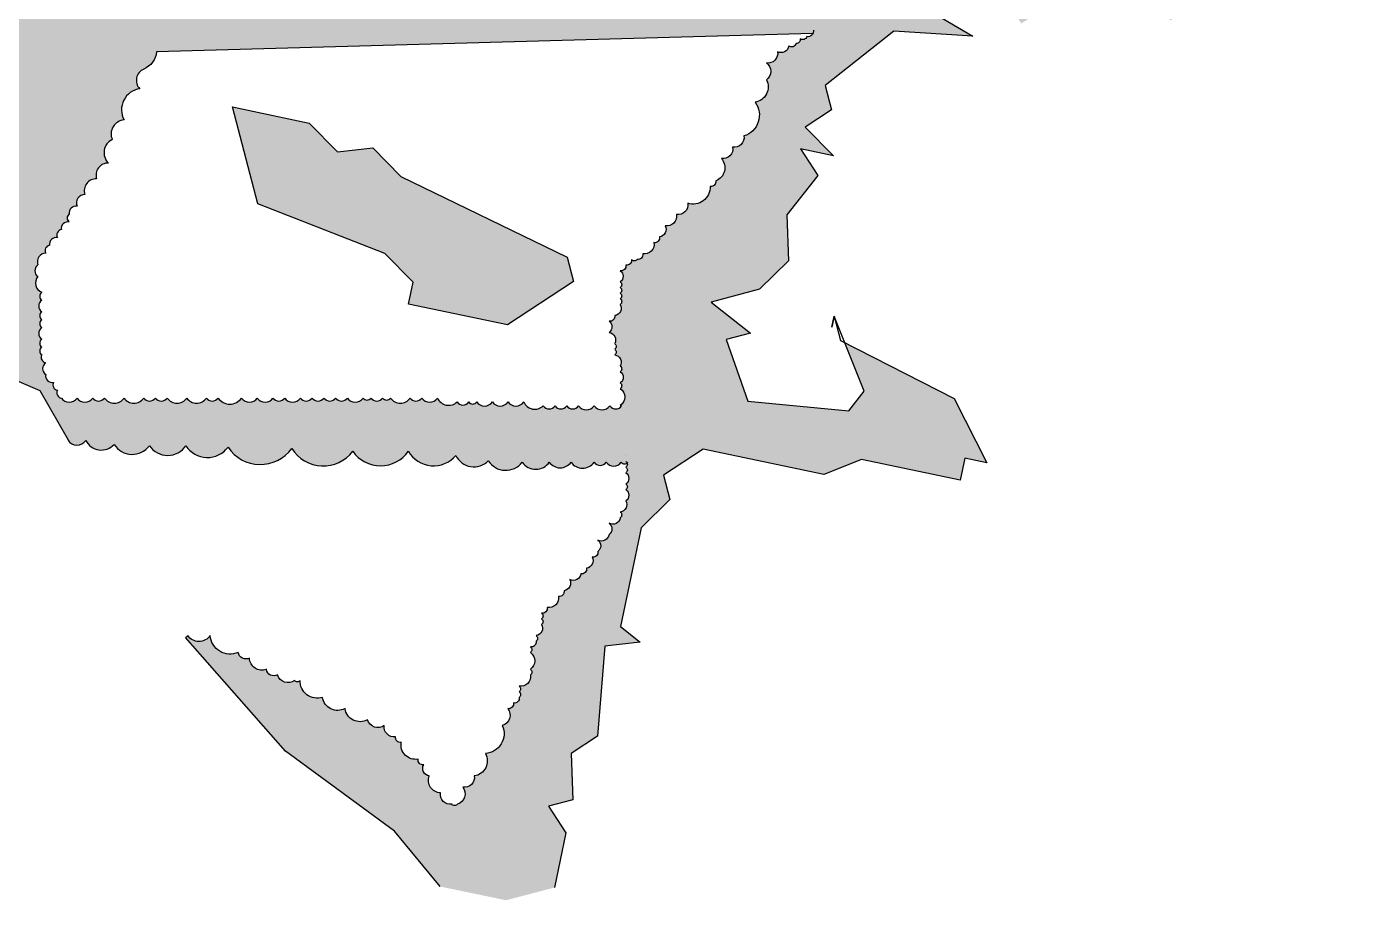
# Model space of a CAD drawing. Extents: x 5025702 to 7068445, y -422737 to 2032183.
# Drawn here: x 5093642.5 to 5093947.6, y -419316 to -419116.4 of the extents above; entities that cross this region are included whole.
import ezdxf

# ---------------------------------------------------------------- set-up
doc = ezdxf.new("R2010")
doc.units = 0
doc.header["$LTSCALE"] = 1000
doc.header["$MEASUREMENT"] = 0
doc.layers.get('0').update_dxf_attribs({"linetype": 'CONTINUOUS'})

msp = doc.modelspace()

# ---------------------------------------------------------------- hatches: boundary and pattern name
at = {"linetype": 'Continuous'}
h = msp.add_hatch(color=256, dxfattribs=at)
h.paths.add_polyline_path([(5093857.91, -419084.41), (5093856.97, -419076.37), (5093862.51, -419074.91), (5093861.05, -419069.38), (5093866.59, -419067.92), (5093874.74, -419053.93), (5093873.28, -419048.4), (5093878.82, -419046.94), (5093876.84, -419043.91), (5093883.42, -419037.44), (5093883.01, -419026.89), (5093878, -419025.84), (5093876.54, -419020.31), (5093868.5, -419021.24), (5093862.55, -419012.15), (5093833.94, -419011.4), (5093824.44, -419006.8), (5093815.88, -419010.24), (5093811.91, -419004.18), (5093748.22, -418996.1), (5093746.65, -419003.61), (5093745.6, -419008.63), (5093724.62, -418996.39), (5093723.05, -419003.91), (5093727.01, -419009.97), (5093717.17, -419044.53), (5093677.56, -419096.4), (5093672.02, -419097.86), (5093670.45, -419105.38), (5093660.24, -419112.06), (5093645.28, -419113.19), (5093608.22, -419102.83), (5093604.66, -419107.31), (5093607.58, -419118.38), (5093602.04, -419119.84), (5093609.04, -419123.92), (5093640.61, -419123.03), (5093633.87, -419155.26), (5093615.17, -419169.66), (5093615.58, -419180.21), (5093621.52, -419189.3), (5093645.53, -419199.55), (5093652.31, -419211.37, 0.443914), (5093655.93, -419210.91, 0.520567), (5093662.43, -419211.84, 0.520567), (5093670.48, -419212.15, 0.520567), (5093678.85, -419212.15, 0.520567), (5093688.45, -419212.46, 0.520567), (5093703.01, -419212.77, 0.520567), (5093716.95, -419213.39, 0.520567), (5093729.65, -419213.39, 0.520567), (5093740.49, -419214.32, 0.520567), (5093747.92, -419215.56, 0.520567), (5093755.66, -419215.87, 0.520567), (5093761.86, -419215.87, 0.520567), (5093766.82, -419215.87, 0.520567), (5093772.08, -419215.87, 0.520567), (5093774.87, -419215.87, 0.520567), (5093778.28, -419215.87, 0.42715), (5093779.63, -419216.07, -0.353159), (5093779.35, -419217.02, -0.520567), (5093779.35, -419218.3, -0.520567), (5093779.35, -419220.87, -0.520567), (5093779.35, -419222.15, -0.520567), (5093779.35, -419224.71, -0.520567), (5093778.07, -419227.28, -0.520567), (5093778.07, -419228.56, -0.520567), (5093775.5, -419229.84, -0.520567), (5093775.5, -419232.41, -0.520567), (5093772.94, -419233.69, -0.520567), (5093772.94, -419236.26, -0.520567), (5093771.65, -419237.54, -0.520567), (5093770.37, -419240.1, -0.520567), (5093769.09, -419241.39, -0.520567), (5093766.52, -419242.67, -0.520567), (5093765.24, -419245.23, -0.520567), (5093763.95, -419246.52, -0.520567), (5093761.39, -419249.08, -0.520567), (5093760.1, -419250.36, -0.520567), (5093760.1, -419251.65, -0.520567), (5093760.1, -419252.93, -0.520567), (5093758.82, -419255.49, -0.520567), (5093758.82, -419256.78, -0.520567), (5093757.53, -419258.06, -0.520567), (5093757.53, -419259.34, -0.520567), (5093757.53, -419263.19, -0.520567), (5093757.53, -419264.47, -0.520567), (5093754.97, -419267.04, -0.520567), (5093754.97, -419268.32, -0.520567), (5093754.97, -419269.6, -0.520567), (5093753.68, -419270.88, -0.520567), (5093752.4, -419272.17, -0.520567), (5093751.12, -419276.01, -0.520567), (5093747.27, -419282.43, -0.520567), (5093744.7, -419287.56, -0.520567), (5093742.13, -419290.12, -0.520567), (5093740.85, -419293.97, -0.520567), (5093739.57, -419293.97, -0.520567), (5093737, -419291.41, -0.520567), (5093734.43, -419287.56, -0.520567), (5093733.15, -419284.99, -0.520567), (5093731.87, -419283.71, -0.520567), (5093728.02, -419279.86, -0.520567), (5093726.73, -419278.58, -0.520567), (5093724.16, -419276.01, -0.520567), (5093720.31, -419274.73, -0.520567), (5093715.18, -419272.17, -0.520567), (5093710.05, -419269.6, -0.520567), (5093704.91, -419265.75, -0.520567), (5093703.63, -419265.75, -0.520567), (5093699.78, -419264.47, -0.520567), (5093697.21, -419263.19, -0.520567), (5093693.36, -419260.62, -0.520567), (5093690.79, -419259.34, -0.520567), (5093684.38, -419255.49, -0.520567), (5093679.24, -419255.49, -0.107295), (5093678.76, -419255.95), (5093701.55, -419281.87), (5093726.5, -419300.17), (5093736.93, -419312.81), (5093751.97, -419315.95), (5093763.04, -419313.04), (5093765.66, -419300.51), (5093761.69, -419294.45), (5093767.23, -419292.99), (5093766.82, -419282.44), (5093772.88, -419278.48), (5093774.56, -419257.91), (5093782.6, -419256.97), (5093778.12, -419253.42), (5093782.83, -419230.87), (5093789.41, -419224.4), (5093787.96, -419218.86), (5093797.04, -419212.92), (5093824.61, -419218.68), (5093833.17, -419215.24), (5093855.73, -419219.95), (5093856.77, -419214.94), (5093861.79, -419215.99), (5093854.38, -419201.36), (5093829.35, -419188.58), (5093833.81, -419199.68), (5093830.26, -419204.17), (5093807.18, -419201.96), (5093802.28, -419187.86), (5093807.82, -419186.4), (5093798.84, -419179.29), (5093809.91, -419176.38), (5093816.5, -419169.91), (5093816.09, -419159.36), (5093823.19, -419150.38), (5093819.23, -419144.32), (5093826.75, -419145.9), (5093820.28, -419139.31), (5093826.34, -419135.35), (5093824.88, -419129.81), (5093840.55, -419117.4), (5093858.62, -419118.56), (5093851.62, -419114.48), (5093865.72, -419109.58), (5093869.69, -419115.64), (5093875.75, -419111.68), (5093885.77, -419113.77), (5093894.86, -419107.83), (5093903.83, -419114.94), (5093910.42, -419108.47), (5093919.92, -419113.07), (5093915.43, -419109.51), (5093918.46, -419107.53), (5093940.49, -419114.75), (5093947.59, -419105.78), (5093935.18, -419090.1), (5093910.64, -419082.36), (5093886.52, -419085.16), (5093903.01, -419093.84), (5093896.95, -419097.8), (5093864.79, -419101.54), (5093848.3, -419092.86)])
h.paths.add_polyline_path([(5093707.74, -419098.1, -0.520567), (5093710.75, -419096.09, -0.520567), (5093713.26, -419093.59, -0.520567), (5093715.77, -419091.58, -0.520567), (5093717.27, -419090.08, -0.520567), (5093718.28, -419087.57, -0.520567), (5093718.78, -419084.06, -0.520567), (5093720.29, -419079.54, -0.520567), (5093721.29, -419076.53, -0.520567), (5093722.79, -419075.03, -0.520567), (5093723.8, -419073.02, -0.520567), (5093724.8, -419072.02, -0.520567), (5093724.8, -419070.01, -0.520567), (5093725.81, -419068.51, -0.520567), (5093725.81, -419066, -0.520567), (5093727.31, -419062.99, -0.520567), (5093727.81, -419060.98, -0.520567), (5093728.82, -419058.48, -0.520567), (5093729.82, -419055.47, -0.520567), (5093730.83, -419053.46, -0.520567), (5093731.33, -419051.96, -0.520567), (5093732.33, -419049.45, -0.520567), (5093732.33, -419047.94, -0.520567), (5093732.83, -419046.44, -0.520567), (5093732.83, -419044.43, -0.520567), (5093733.84, -419042.43, -0.520567), (5093733.84, -419039.92, -0.520567), (5093734.34, -419038.41, -0.520567), (5093734.34, -419036.91, -0.520567), (5093734.34, -419035.4, -0.520567), (5093734.34, -419033.9, -0.520567), (5093735.34, -419032.39, -0.520567), (5093735.34, -419030.89, -0.520567), (5093736.85, -419028.88, -0.520567), (5093737.85, -419027.38, -0.520567), (5093738.86, -419026.38, -0.520567), (5093739.86, -419025.37, -0.520567), (5093740.86, -419023.87, -0.520567), (5093742.37, -419022.86, -0.520567), (5093744.88, -419020.86, -0.520567), (5093747.89, -419019.35, -0.520567), (5093750.4, -419017.85, -0.520567), (5093752.41, -419016.85, -0.520567), (5093753.91, -419016.85, -0.520567), (5093755.42, -419015.34, -0.520567), (5093757.43, -419014.84, -0.520567), (5093758.93, -419014.84, -0.520567), (5093760.94, -419014.84, -0.520567), (5093762.95, -419014.84, -0.520567), (5093765.46, -419014.84, -0.520567), (5093767.47, -419014.84, -0.520567), (5093769.98, -419014.84, -0.520567), (5093771.98, -419015.34, -0.520567), (5093775, -419016.85, -0.520567), (5093777, -419016.85, -0.520567), (5093779.51, -419017.85, -0.520567), (5093783.03, -419018.85, -0.520567), (5093787.04, -419019.85, -0.520567), (5093792.06, -419020.36, -0.520567), (5093797.08, -419021.86, -0.520567), (5093800.59, -419021.86, -0.520567), (5093803.1, -419023.37, -0.520567), (5093806.62, -419024.37, -0.520567), (5093809.13, -419024.37, -0.520567), (5093812.64, -419024.37, -0.520567), (5093816.15, -419024.37, -0.520567), (5093818.66, -419024.37, -0.520567), (5093821.67, -419024.37, -0.520567), (5093823.68, -419024.37, -0.520567), (5093825.19, -419024.37, -0.520567), (5093827.2, -419024.37, -0.520567), (5093829.71, -419024.37, -0.520567), (5093831.21, -419024.37, -0.520567), (5093833.22, -419024.37, -0.520567), (5093835.73, -419024.37, -0.520567), (5093837.74, -419024.37, -0.520567), (5093840.25, -419024.37, -0.520567), (5093841.75, -419024.37, -0.520567), (5093843.76, -419024.37, -0.520567), (5093845.27, -419024.37, -0.520567), (5093846.77, -419024.37, -0.520567), (5093848.28, -419024.37, -0.520567), (5093849.78, -419024.87, -0.520567), (5093850.79, -419026.88, -0.520567), (5093850.79, -419028.38, -0.520567), (5093851.79, -419030.39, -0.520567), (5093852.29, -419032.9, -0.520567), (5093852.29, -419034.4, -0.520567), (5093852.29, -419035.91, -0.520567), (5093852.29, -419037.41, -0.520567), (5093852.29, -419038.91, -0.520567), (5093852.29, -419040.92, -0.520567), (5093852.29, -419042.93, -0.520567), (5093851.79, -419044.93, -0.520567), (5093850.28, -419047.94, -0.520567), (5093849.78, -419050.45, -0.520567), (5093848.28, -419053.96, -0.520567), (5093847.27, -419055.97, -0.520567), (5093846.27, -419057.97, -0.520567), (5093845.77, -419059.98, -0.520567), (5093845.27, -419061.99, -0.520567), (5093844.26, -419063.49, -0.520567), (5093843.76, -419065, -0.520567), (5093843.26, -419067, -0.520567), (5093841.75, -419070.01, -0.520567), (5093841.75, -419072.02, -0.520567), (5093841.25, -419074.02, -0.520567), (5093840.25, -419076.53, -0.520567), (5093839.74, -419079.04, -0.520567), (5093838.74, -419081.05, -0.520567), (5093838.74, -419082.55, -0.520567), (5093838.24, -419084.06, -0.520567), (5093837.23, -419085.56, -0.520567), (5093836.73, -419087.57, -0.520567), (5093836.73, -419089.07, -0.520567), (5093836.23, -419090.58, -0.520567), (5093835.23, -419092.58, -0.520567), (5093833.72, -419094.59, -0.520567), (5093832.72, -419096.6, -0.450949), (5093832.47, -419098.47, -0.243852), (5093832.72, -419098.6, -0.272568), (5093831.89, -419098.29, -0.443855), (5093830.43, -419098.11, -0.520567), (5093829.06, -419098.38, -0.520567), (5093827.7, -419099.47, -0.520567), (5093826.34, -419100.29, -0.520567), (5093825.25, -419101.38, -0.520567), (5093823.89, -419101.92, -0.520567), (5093822.26, -419102.74, -0.520567), (5093820.08, -419103.01, -0.520567), (5093817.36, -419103.01, -0.520567), (5093815.45, -419103.28, -0.520567), (5093814.09, -419103.82, -0.520567), (5093812.46, -419103.82, -0.520567), (5093810.55, -419103.82, -0.520567), (5093807.83, -419103.82, -0.520567), (5093805.1, -419103.82, -0.520567), (5093802.65, -419103.82, -0.520567), (5093799.39, -419103.82, -0.520567), (5093795.85, -419103.82, -0.520567), (5093792.85, -419103.82, -0.520567), (5093789.59, -419103.82, -0.520567), (5093785.77, -419103.82, -0.520567), (5093782.51, -419103.82, -0.520567), (5093779.24, -419103.82, -0.520567), (5093777.06, -419103.82, -0.520567), (5093774.07, -419103.82, -0.520567), (5093771.34, -419103.82, -0.520567), (5093768.62, -419104.1, -0.520567), (5093767.26, -419104.1, -0.520567), (5093763.72, -419104.64, -0.520567), (5093759.36, -419105.46, -0.520567), (5093755.28, -419105.73, -0.520567), (5093750.92, -419106.27, -0.520567), (5093748.2, -419106.82, -0.520567), (5093742.48, -419107.63, -0.520567), (5093736.22, -419107.63, -0.520567), (5093729.14, -419107.63, -0.520567), (5093721.79, -419107.63, -0.520567), (5093715.26, -419108.18, -0.520567), (5093708.45, -419108.18, -0.520567), (5093702.46, -419108.18, -0.520567), (5093696.2, -419108.45, -0.520567), (5093690.48, -419109.27, -0.520567), (5093684.22, -419109.27, -0.38511), (5093680.09, -419110.21, -0.026554), (5093680.13, -419110.14, -0.520567), (5093683.64, -419109.13, -0.520567), (5093687.66, -419107.63, -0.520567), (5093693.18, -419105.62, -0.520567), (5093697.7, -419102.61, -0.520567), (5093702.72, -419100.11, -0.520567)], flags=16)
h.paths.add_polyline_path([(5093822.08, -419117.92, -0.343439), (5093820.67, -419118.66, -0.520567), (5093819.16, -419119.17, -0.520567), (5093818.23, -419120.24, -0.520567), (5093816.57, -419120.83, -0.520567), (5093814.01, -419122.11, -0.520567), (5093811.44, -419124.67, -0.520567), (5093811.44, -419128.52, -0.520567), (5093808.87, -419133.65, -0.520567), (5093806.31, -419141.35, -0.520567), (5093803.74, -419143.91, -0.520567), (5093801.17, -419146.48, -0.520567), (5093799.89, -419151.61, -0.520567), (5093798.61, -419152.89, -0.520567), (5093793.47, -419156.74, -0.520567), (5093790.9, -419159.3, -0.520567), (5093788.34, -419161.87, -0.520567), (5093787.05, -419164.43, -0.520567), (5093785.77, -419165.72, -0.520567), (5093783.2, -419168.28, -0.520567), (5093781.92, -419169.56, -0.520567), (5093780.64, -419169.56, -0.520567), (5093779.35, -419170.85, -0.520567), (5093778.07, -419172.13, -0.520567), (5093778.07, -419174.69, -0.520567), (5093778.07, -419175.98, -0.520567), (5093778.07, -419177.26, -0.520567), (5093778.07, -419178.54, -0.520567), (5093778.07, -419179.82, -0.520567), (5093776.79, -419182.39, -0.520567), (5093775.5, -419183.67, -0.520567), (5093775.5, -419186.24, -0.520567), (5093776.79, -419188.8, -0.520567), (5093776.79, -419190.08, -0.520567), (5093776.79, -419191.37, -0.520567), (5093778.07, -419193.93, -0.520567), (5093778.07, -419195.21, -0.520567), (5093778.07, -419197.78, -0.520567), (5093778.07, -419199.06, -0.520567), (5093778.07, -419202.91, -0.033908), (5093778.38, -419203.03, -0.002581), (5093778.38, -419203.01, -0.520567), (5093775.69, -419203.01, -0.520567), (5093772.11, -419203.01, -0.520567), (5093768.53, -419203.01, -0.520567), (5093765.85, -419203.01, -0.520567), (5093763.16, -419203.01, -0.520567), (5093760.48, -419203.01, -0.520567), (5093756, -419202.12, -0.520567), (5093752.42, -419202.12, -0.520567), (5093748.84, -419202.12, -0.520567), (5093745.26, -419202.12, -0.520567), (5093743.47, -419202.12, -0.520567), (5093740.78, -419202.12, -0.520567), (5093736.31, -419201.22, -0.520567), (5093732.73, -419201.22, -0.520567), (5093730.04, -419201.22, -0.520567), (5093725.57, -419201.22, -0.520567), (5093723.78, -419201.22, -0.520567), (5093721.09, -419201.22, -0.520567), (5093719.3, -419201.22, -0.520567), (5093715.72, -419201.22, -0.520567), (5093713.04, -419201.22, -0.520567), (5093710.35, -419201.22, -0.520567), (5093707.67, -419201.22, -0.520567), (5093704.98, -419201.22, -0.520567), (5093701.4, -419201.22, -0.520567), (5093698.71, -419201.22, -0.520567), (5093695.13, -419201.22, -0.520567), (5093691.55, -419201.22, -0.520567), (5093686.18, -419201.22, -0.520567), (5093683.5, -419201.22, -0.520567), (5093679.02, -419201.22, -0.520567), (5093674.55, -419201.22, -0.520567), (5093671.86, -419201.22, -0.520567), (5093669.18, -419201.22, -0.520567), (5093664.7, -419201.22, -0.520567), (5093660.22, -419201.22, -0.520567), (5093657.54, -419201.22, -0.520567), (5093653.96, -419201.22, -0.520567), (5093650.38, -419201.22, -0.520567), (5093649.48, -419199.43, -0.520567), (5093648.59, -419197.64, -0.520567), (5093646.8, -419195.85, -0.520567), (5093646.8, -419193.17, -0.520567), (5093645.9, -419191.38, -0.520567), (5093645.9, -419189.59, -0.520567), (5093645.9, -419187.8, -0.520567), (5093645.9, -419185.12, -0.520567), (5093645.9, -419183.33, -0.520567), (5093645.9, -419181.54, -0.520567), (5093645.9, -419178.86, -0.520567), (5093645.9, -419177.07, -0.520567), (5093645.01, -419173.49, -0.520567), (5093645.01, -419170.81, -0.520567), (5093646.8, -419168.12, -0.520567), (5093647.69, -419166.34, -0.520567), (5093649.48, -419164.55, -0.520567), (5093650.38, -419162.76, -0.520567), (5093652.17, -419160.97, -0.520567), (5093652.17, -419159.18, -0.520567), (5093653.96, -419157.39, -0.520567), (5093655.75, -419154.71, -0.520567), (5093658.43, -419151.13, -0.520567), (5093661.12, -419147.55, -0.520567), (5093662.01, -419142.18, -0.520567), (5093664.7, -419137.71, -0.520567), (5093668.28, -419130.56, -0.537626), (5093669.31, -419126.03, 0.278967), (5093672.11, -419122.14)], flags=16)
h.paths.add_polyline_path([(5093689.44, -419134.74), (5093706.99, -419138.41), (5093713.46, -419144.99), (5093721.5, -419144.06), (5093727.97, -419150.64), (5093765.96, -419169.05), (5093767.42, -419174.58), (5093752.27, -419184.49), (5093729.72, -419179.78), (5093730.77, -419174.76), (5093724.3, -419168.18), (5093695.28, -419156.88)], flags=0)
h.paths.add_polyline_path([(5093747.54, -419066.59), (5093741.71, -419044.45), (5093759.25, -419048.11), (5093765.72, -419054.7), (5093773.76, -419053.76), (5093780.23, -419060.35), (5093818.23, -419078.75), (5093819.69, -419084.29), (5093804.54, -419094.2), (5093781.99, -419089.48), (5093782.51, -419086.98), (5093783.04, -419084.47), (5093776.57, -419077.89)], flags=0)

# ---------------------------------------------------------------- linework, layer by layer
for p, q in [((5093851.62, -419114.48), (5093858.62, -419118.56)), ((5093822.08, -419117.92), (5093672.11, -419122.14)), ((5093840.55, -419117.4), (5093824.88, -419129.81)), ((5093858.62, -419118.56), (5093840.55, -419117.4)), ((5093824.88, -419129.81), (5093826.34, -419135.35)), ((5093826.34, -419135.35), (5093820.28, -419139.31)), ((5093820.28, -419139.31), (5093826.75, -419145.9)), ((5093826.75, -419145.9), (5093819.23, -419144.32)), ((5093819.23, -419144.32), (5093823.19, -419150.38)), ((5093823.19, -419150.38), (5093816.09, -419159.36)), ((5093816.09, -419159.36), (5093816.5, -419169.91)), ((5093816.5, -419169.91), (5093809.91, -419176.38)), ((5093809.91, -419176.38), (5093798.84, -419179.29)), ((5093798.84, -419179.29), (5093807.82, -419186.4)), ((5093833.81, -419199.68), (5093826.93, -419182.55)), ((5093826.93, -419182.55), (5093828.39, -419188.08)), ((5093807.82, -419186.4), (5093802.28, -419187.86)), ((5093645.53, -419199.55), (5093621.52, -419189.3)), ((5093802.28, -419187.86), (5093807.18, -419201.96)), ((5093828.39, -419188.08), (5093854.38, -419201.36)), ((5093652.31, -419211.37), (5093645.53, -419199.55)), ((5093807.18, -419201.96), (5093830.26, -419204.17)), ((5093830.26, -419204.17), (5093833.81, -419199.68)), ((5093854.38, -419201.36), (5093861.79, -419215.99)), ((5093797.04, -419212.92), (5093787.96, -419218.86)), ((5093824.61, -419218.68), (5093797.04, -419212.92)), ((5093833.17, -419215.24), (5093824.61, -419218.68)), ((5093855.73, -419219.95), (5093833.17, -419215.24)), ((5093856.77, -419214.94), (5093855.73, -419219.95)), ((5093861.79, -419215.99), (5093856.77, -419214.94)), ((5093787.96, -419218.86), (5093789.41, -419224.4)), ((5093789.41, -419224.4), (5093782.83, -419230.87)), ((5093782.83, -419230.87), (5093778.12, -419253.42)), ((5093778.12, -419253.42), (5093782.6, -419256.97)), ((5093701.55, -419281.87), (5093678.76, -419255.95)), ((5093782.6, -419256.97), (5093774.56, -419257.91)), ((5093774.56, -419257.91), (5093772.88, -419278.48)), ((5093772.88, -419278.48), (5093766.82, -419282.44)), ((5093726.5, -419300.17), (5093701.55, -419281.87)), ((5093766.82, -419282.44), (5093767.23, -419292.99)), ((5093767.23, -419292.99), (5093761.69, -419294.45)), ((5093761.69, -419294.45), (5093765.66, -419300.51)), ((5093736.93, -419312.81), (5093726.5, -419300.17)), ((5093765.66, -419300.51), (5093763.04, -419313.04))]:
    msp.add_line(p, q, dxfattribs=at)
for points in [[(5093822.18, -419117.16), (5093822.18, -419117.16, -0.520567), (5093820.67, -419118.66), (5093820.67, -419118.66, -0.520567), (5093819.16, -419119.17), (5093819.16, -419119.17, -0.520567), (5093818.23, -419120.24), (5093818.23, -419120.24, -0.520567), (5093816.57, -419120.83), (5093816.57, -419120.83, -0.520567), (5093814.01, -419122.11), (5093814.01, -419122.11, -0.520567), (5093811.44, -419124.67), (5093811.44, -419124.67, -0.520567), (5093811.44, -419128.52), (5093811.44, -419128.52, -0.520567), (5093808.87, -419133.65), (5093808.87, -419133.65, -0.520567), (5093806.31, -419141.35), (5093806.31, -419141.35, -0.520567), (5093803.74, -419143.91), (5093803.74, -419143.91, -0.520567), (5093801.17, -419146.48), (5093801.17, -419146.48, -0.520567), (5093799.89, -419151.61), (5093799.89, -419151.61, -0.520567), (5093798.61, -419152.89), (5093798.61, -419152.89, -0.520567), (5093793.47, -419156.74), (5093793.47, -419156.74, -0.520567), (5093790.9, -419159.3), (5093790.9, -419159.3, -0.520567), (5093788.34, -419161.87), (5093788.34, -419161.87, -0.520567), (5093787.05, -419164.43), (5093787.05, -419164.43, -0.520567), (5093785.77, -419165.72), (5093785.77, -419165.72, -0.520567), (5093783.2, -419168.28), (5093783.2, -419168.28, -0.520567), (5093781.92, -419169.56), (5093781.92, -419169.56, -0.520567), (5093780.64, -419169.56), (5093780.64, -419169.56, -0.520567), (5093779.35, -419170.85), (5093779.35, -419170.85, -0.520567), (5093778.07, -419172.13), (5093778.07, -419172.13, -0.520567), (5093778.07, -419174.69), (5093778.07, -419174.69, -0.520567), (5093778.07, -419175.98), (5093778.07, -419175.98, -0.520567), (5093778.07, -419177.26), (5093778.07, -419177.26, -0.520567), (5093778.07, -419178.54), (5093778.07, -419178.54, -0.520567), (5093778.07, -419179.82), (5093778.07, -419179.82, -0.520567), (5093776.79, -419182.39), (5093776.79, -419182.39, -0.520567), (5093775.5, -419183.67), (5093775.5, -419183.67, -0.520567), (5093775.5, -419186.24), (5093775.5, -419186.24, -0.520567), (5093776.79, -419188.8), (5093776.79, -419188.8, -0.520567), (5093776.79, -419190.08), (5093776.79, -419190.08, -0.520567), (5093776.79, -419191.37), (5093776.79, -419191.37, -0.520567), (5093778.07, -419193.93), (5093778.07, -419193.93, -0.520567), (5093778.07, -419195.21), (5093778.07, -419195.21, -0.520567), (5093778.07, -419197.78), (5093778.07, -419197.78, -0.520567), (5093778.07, -419199.06), (5093778.07, -419199.06, -0.520567), (5093778.07, -419202.91), (5093778.07, -419202.91, -0.033908), (5093778.38, -419203.03)], [(5093672.11, -419122.14, -0.287635), (5093669.18, -419126.08), (5093669.18, -419126.08, 0.520567), (5093668.28, -419130.56), (5093668.28, -419130.56, 0.520567), (5093664.7, -419137.71), (5093664.7, -419137.71, 0.520567), (5093662.01, -419142.18), (5093662.01, -419142.18, 0.520567), (5093661.12, -419147.55), (5093661.12, -419147.55, 0.520567), (5093658.43, -419151.13), (5093658.43, -419151.13, 0.520567), (5093655.75, -419154.71), (5093655.75, -419154.71, 0.520567), (5093653.96, -419157.39), (5093653.96, -419157.39, 0.520567), (5093652.17, -419159.18), (5093652.17, -419159.18, 0.520567), (5093652.17, -419160.97), (5093652.17, -419160.97, 0.520567), (5093650.38, -419162.76), (5093650.38, -419162.76, 0.520567), (5093649.48, -419164.55), (5093649.48, -419164.55, 0.520567), (5093647.69, -419166.34), (5093647.69, -419166.34, 0.520567), (5093646.8, -419168.12), (5093646.8, -419168.12, 0.520567), (5093645.01, -419170.81), (5093645.01, -419170.81, 0.520567), (5093645.01, -419173.49), (5093645.01, -419173.49, 0.520567), (5093645.9, -419177.07), (5093645.9, -419177.07, 0.520567), (5093645.9, -419178.86), (5093645.9, -419178.86, 0.520567), (5093645.9, -419181.54), (5093645.9, -419181.54, 0.520567), (5093645.9, -419183.33), (5093645.9, -419183.33, 0.520567), (5093645.9, -419185.12), (5093645.9, -419185.12, 0.520567), (5093645.9, -419187.8), (5093645.9, -419187.8, 0.520567), (5093645.9, -419189.59), (5093645.9, -419189.59, 0.520567), (5093645.9, -419191.38), (5093645.9, -419191.38, 0.520567), (5093646.8, -419193.17), (5093646.8, -419193.17, 0.520567), (5093646.8, -419195.85), (5093646.8, -419195.85, 0.520567), (5093648.59, -419197.64), (5093648.59, -419197.64, 0.520567), (5093649.48, -419199.43), (5093649.48, -419199.43, 0.520567), (5093650.38, -419201.22), (5093650.38, -419201.22, 0.520567), (5093653.96, -419201.22), (5093653.96, -419201.22, 0.520567), (5093657.54, -419201.22), (5093657.54, -419201.22, 0.520567), (5093660.22, -419201.22), (5093660.22, -419201.22, 0.520567), (5093664.7, -419201.22), (5093664.7, -419201.22, 0.520567), (5093669.18, -419201.22), (5093669.18, -419201.22, 0.520567), (5093671.86, -419201.22), (5093671.86, -419201.22, 0.520567), (5093674.55, -419201.22), (5093674.55, -419201.22, 0.520567), (5093679.02, -419201.22), (5093679.02, -419201.22, 0.520567), (5093683.5, -419201.22), (5093683.5, -419201.22, 0.520567), (5093686.18, -419201.22), (5093686.18, -419201.22, 0.520567), (5093691.55, -419201.22), (5093691.55, -419201.22, 0.520567), (5093695.13, -419201.22), (5093695.13, -419201.22, 0.520567), (5093698.71, -419201.22), (5093698.71, -419201.22, 0.520567), (5093701.4, -419201.22), (5093701.4, -419201.22, 0.520567), (5093704.98, -419201.22), (5093704.98, -419201.22, 0.520567), (5093707.67, -419201.22), (5093707.67, -419201.22, 0.520567), (5093710.35, -419201.22), (5093710.35, -419201.22, 0.520567), (5093713.04, -419201.22), (5093713.04, -419201.22, 0.520567), (5093715.72, -419201.22), (5093715.72, -419201.22, 0.520567), (5093719.3, -419201.22), (5093719.3, -419201.22, 0.520567), (5093721.09, -419201.22), (5093721.09, -419201.22, 0.520567), (5093723.78, -419201.22), (5093723.78, -419201.22, 0.520567), (5093725.57, -419201.22), (5093725.57, -419201.22, 0.520567), (5093730.04, -419201.22), (5093730.04, -419201.22, 0.520567), (5093732.73, -419201.22), (5093732.73, -419201.22, 0.520567), (5093736.31, -419201.22), (5093736.31, -419201.22, 0.520567), (5093740.78, -419202.12), (5093740.78, -419202.12, 0.520567), (5093743.47, -419202.12), (5093743.47, -419202.12, 0.520567), (5093745.26, -419202.12), (5093745.26, -419202.12, 0.520567), (5093748.84, -419202.12), (5093748.84, -419202.12, 0.520567), (5093752.42, -419202.12), (5093752.42, -419202.12, 0.520567), (5093756, -419202.12), (5093756, -419202.12, 0.520567), (5093760.48, -419203.01), (5093760.48, -419203.01, 0.520567), (5093763.16, -419203.01), (5093763.16, -419203.01, 0.520567), (5093765.85, -419203.01), (5093765.85, -419203.01, 0.520567), (5093768.53, -419203.01), (5093768.53, -419203.01, 0.520567), (5093772.11, -419203.01), (5093772.11, -419203.01, 0.520567), (5093775.69, -419203.01), (5093775.69, -419203.01, 0.520567), (5093778.38, -419203.01), (5093778.38, -419203.01, 0.002581), (5093778.38, -419203.03, 0.002581)], [(5093651.9, -419210.91, 0.520567), (5093655.93, -419210.91), (5093655.93, -419210.91, 0.520567), (5093662.43, -419211.84), (5093662.43, -419211.84, 0.520567), (5093670.48, -419212.15), (5093670.48, -419212.15, 0.520567), (5093678.85, -419212.15), (5093678.85, -419212.15, 0.520567), (5093688.45, -419212.46), (5093688.45, -419212.46, 0.520567), (5093703.01, -419212.77), (5093703.01, -419212.77, 0.520567), (5093716.95, -419213.39), (5093716.95, -419213.39, 0.520567), (5093729.65, -419213.39), (5093729.65, -419213.39, 0.520567), (5093740.49, -419214.32), (5093740.49, -419214.32, 0.520567), (5093747.92, -419215.56), (5093747.92, -419215.56, 0.520567), (5093755.66, -419215.87), (5093755.66, -419215.87, 0.520567), (5093761.86, -419215.87), (5093761.86, -419215.87, 0.520567), (5093766.82, -419215.87), (5093766.82, -419215.87, 0.520567), (5093772.08, -419215.87), (5093772.08, -419215.87, 0.520567), (5093774.87, -419215.87), (5093774.87, -419215.87, 0.520567), (5093778.28, -419215.87), (5093778.28, -419215.87, 0.520567), (5093779.82, -419215.87)], [(5093779.35, -419215.73), (5093779.35, -419215.73, -0.520567), (5093779.35, -419217.02), (5093779.35, -419217.02, -0.520567), (5093779.35, -419218.3), (5093779.35, -419218.3, -0.520567), (5093779.35, -419220.87), (5093779.35, -419220.87, -0.520567), (5093779.35, -419222.15), (5093779.35, -419222.15, -0.520567), (5093779.35, -419224.71), (5093779.35, -419224.71, -0.520567), (5093778.07, -419227.28), (5093778.07, -419227.28, -0.520567), (5093778.07, -419228.56), (5093778.07, -419228.56, -0.520567), (5093775.5, -419229.84), (5093775.5, -419229.84, -0.520567), (5093775.5, -419232.41), (5093775.5, -419232.41, -0.520567), (5093772.94, -419233.69), (5093772.94, -419233.69, -0.520567), (5093772.94, -419236.26), (5093772.94, -419236.26, -0.520567), (5093771.65, -419237.54), (5093771.65, -419237.54, -0.520567), (5093770.37, -419240.1), (5093770.37, -419240.1, -0.520567), (5093769.09, -419241.39), (5093769.09, -419241.39, -0.520567), (5093766.52, -419242.67), (5093766.52, -419242.67, -0.520567), (5093765.24, -419245.23), (5093765.24, -419245.23, -0.520567), (5093763.95, -419246.52), (5093763.95, -419246.52, -0.520567), (5093761.39, -419249.08), (5093761.39, -419249.08, -0.520567), (5093760.1, -419250.36), (5093760.1, -419250.36, -0.520567), (5093760.1, -419251.65), (5093760.1, -419251.65, -0.520567), (5093760.1, -419252.93), (5093760.1, -419252.93, -0.520567), (5093758.82, -419255.49), (5093758.82, -419255.49, -0.520567), (5093758.82, -419256.78), (5093758.82, -419256.78, -0.520567), (5093757.53, -419258.06), (5093757.53, -419258.06, -0.520567), (5093757.53, -419259.34), (5093757.53, -419259.34, -0.520567), (5093757.53, -419263.19), (5093757.53, -419263.19, -0.520567), (5093757.53, -419264.47), (5093757.53, -419264.47, -0.520567), (5093754.97, -419267.04), (5093754.97, -419267.04, -0.520567), (5093754.97, -419268.32), (5093754.97, -419268.32, -0.520567), (5093754.97, -419269.6), (5093754.97, -419269.6, -0.520567), (5093753.68, -419270.88), (5093753.68, -419270.88, -0.520567), (5093752.4, -419272.17), (5093752.4, -419272.17, -0.520567), (5093751.12, -419276.01), (5093751.12, -419276.01, -0.520567), (5093747.27, -419282.43), (5093747.27, -419282.43, -0.520567), (5093744.7, -419287.56), (5093744.7, -419287.56, -0.520567), (5093742.13, -419290.12), (5093742.13, -419290.12, -0.520567), (5093740.85, -419293.97), (5093740.85, -419293.97, -0.520567), (5093739.57, -419293.97), (5093739.57, -419293.97, -0.520567), (5093737, -419291.41), (5093737, -419291.41, -0.520567), (5093734.43, -419287.56), (5093734.43, -419287.56, -0.520567), (5093733.15, -419284.99), (5093733.15, -419284.99, -0.520567), (5093731.87, -419283.71), (5093731.87, -419283.71, -0.520567), (5093728.02, -419279.86), (5093728.02, -419279.86, -0.520567), (5093726.73, -419278.58), (5093726.73, -419278.58, -0.520567), (5093724.16, -419276.01), (5093724.16, -419276.01, -0.520567), (5093720.31, -419274.73), (5093720.31, -419274.73, -0.520567), (5093715.18, -419272.17), (5093715.18, -419272.17, -0.520567), (5093710.05, -419269.6), (5093710.05, -419269.6, -0.520567), (5093704.91, -419265.75), (5093704.91, -419265.75, -0.520567), (5093703.63, -419265.75), (5093703.63, -419265.75, -0.520567), (5093699.78, -419264.47), (5093699.78, -419264.47, -0.520567), (5093697.21, -419263.19), (5093697.21, -419263.19, -0.520567), (5093693.36, -419260.62), (5093693.36, -419260.62, -0.520567), (5093690.79, -419259.34), (5093690.79, -419259.34, -0.520567), (5093684.38, -419255.49), (5093684.38, -419255.49, -0.520567), (5093679.24, -419255.49), (5093679.24, -419255.49, -0.107295), (5093678.76, -419255.95)]]:
    msp.add_lwpolyline(points, format="xyb", dxfattribs=at)
for points in [[(5093765.96, -419169.05), (5093767.42, -419174.58), (5093752.27, -419184.49), (5093729.72, -419179.78), (5093730.77, -419174.76), (5093724.3, -419168.18), (5093695.28, -419156.88), (5093689.44, -419134.74), (5093706.99, -419138.41), (5093713.46, -419144.99), (5093721.5, -419144.06), (5093727.97, -419150.64), (5093765.96, -419169.05)], [(5093826.93, -419182.55), (5093826.41, -419185.05), (5093826.93, -419182.55)]]:
    msp.add_lwpolyline(points, dxfattribs=at)
msp.add_lwpolyline([(5093779.35, -419214.45), (5093779.35, -419214.45)], close=True, dxfattribs=at)

doc.saveas('drawing.dxf')
